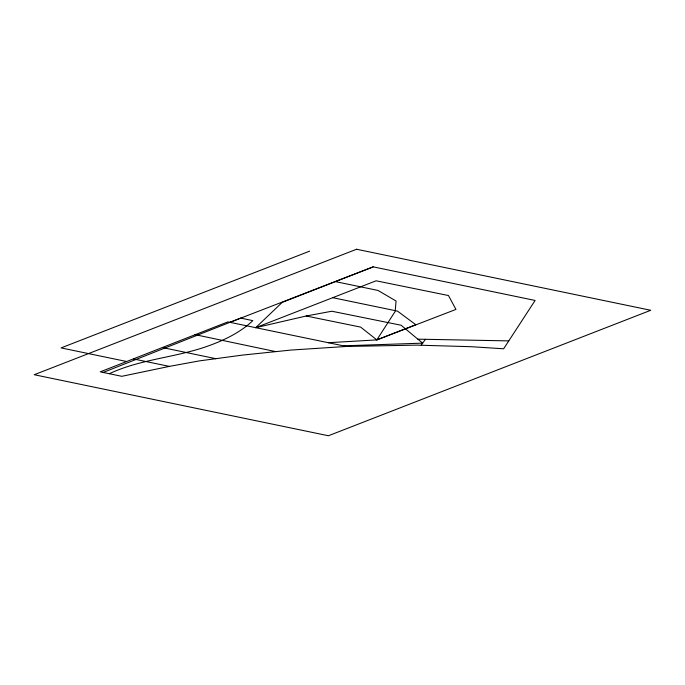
<?xml version="1.0" encoding="UTF-8"?>
<svg xmlns="http://www.w3.org/2000/svg" width="685" height="685" viewBox="0 0 685 685"><rect width="100%" height="100%" fill="white"/><g stroke="black" fill="none" stroke-linecap="round" stroke-linejoin="round"><path stroke-width="1.03" d="M328.295 342.705L376.844 339.897L395.159 311.435L396.076 301.015L378.017 290.449L335.342 281.595L282.169 302.41L255.685 327.678L306.204 315.999L331.831 311.23L401.127 325.238L422.628 343.142L421.249 345.257M425.453 339.315L422.628 343.142L343.433 345.839M346.422 346.456L290.902 350.069L242.293 355.113L199.198 360.918L169.375 366.389L121.802 376.313L100.258 371.844L227.848 321.907L346.422 346.456L416.694 345.12L471.383 346.713L503.629 348.785L535.105 300.45L373.205 266.859L229.895 322.335M103.178 372.443L240.7 318.063L252.833 320.657C239.699 332.996 223.173 340.728 206.331 346.636C174.435 357.673 140.151 359.274 109.3 373.719M309.646 251.147L61.093 347.903L126.511 361.483M335.342 281.595L373.205 266.859M255.685 327.678L376.091 280.799L448.469 295.535L455.945 309.414L376.844 339.897L360.635 327.105L306.204 315.999M376.844 339.897L415.821 324.724L397.497 311.118L332.739 297.684M417.859 339.169L508.775 340.89M133.421 358.931L169.375 366.389M162.319 347.518L215.929 358.717M194.96 334.623L275.344 351.533M356.577 249.246L34.25 374.721L328.423 435.754L650.75 310.279L356.577 249.246"/></g></svg>
